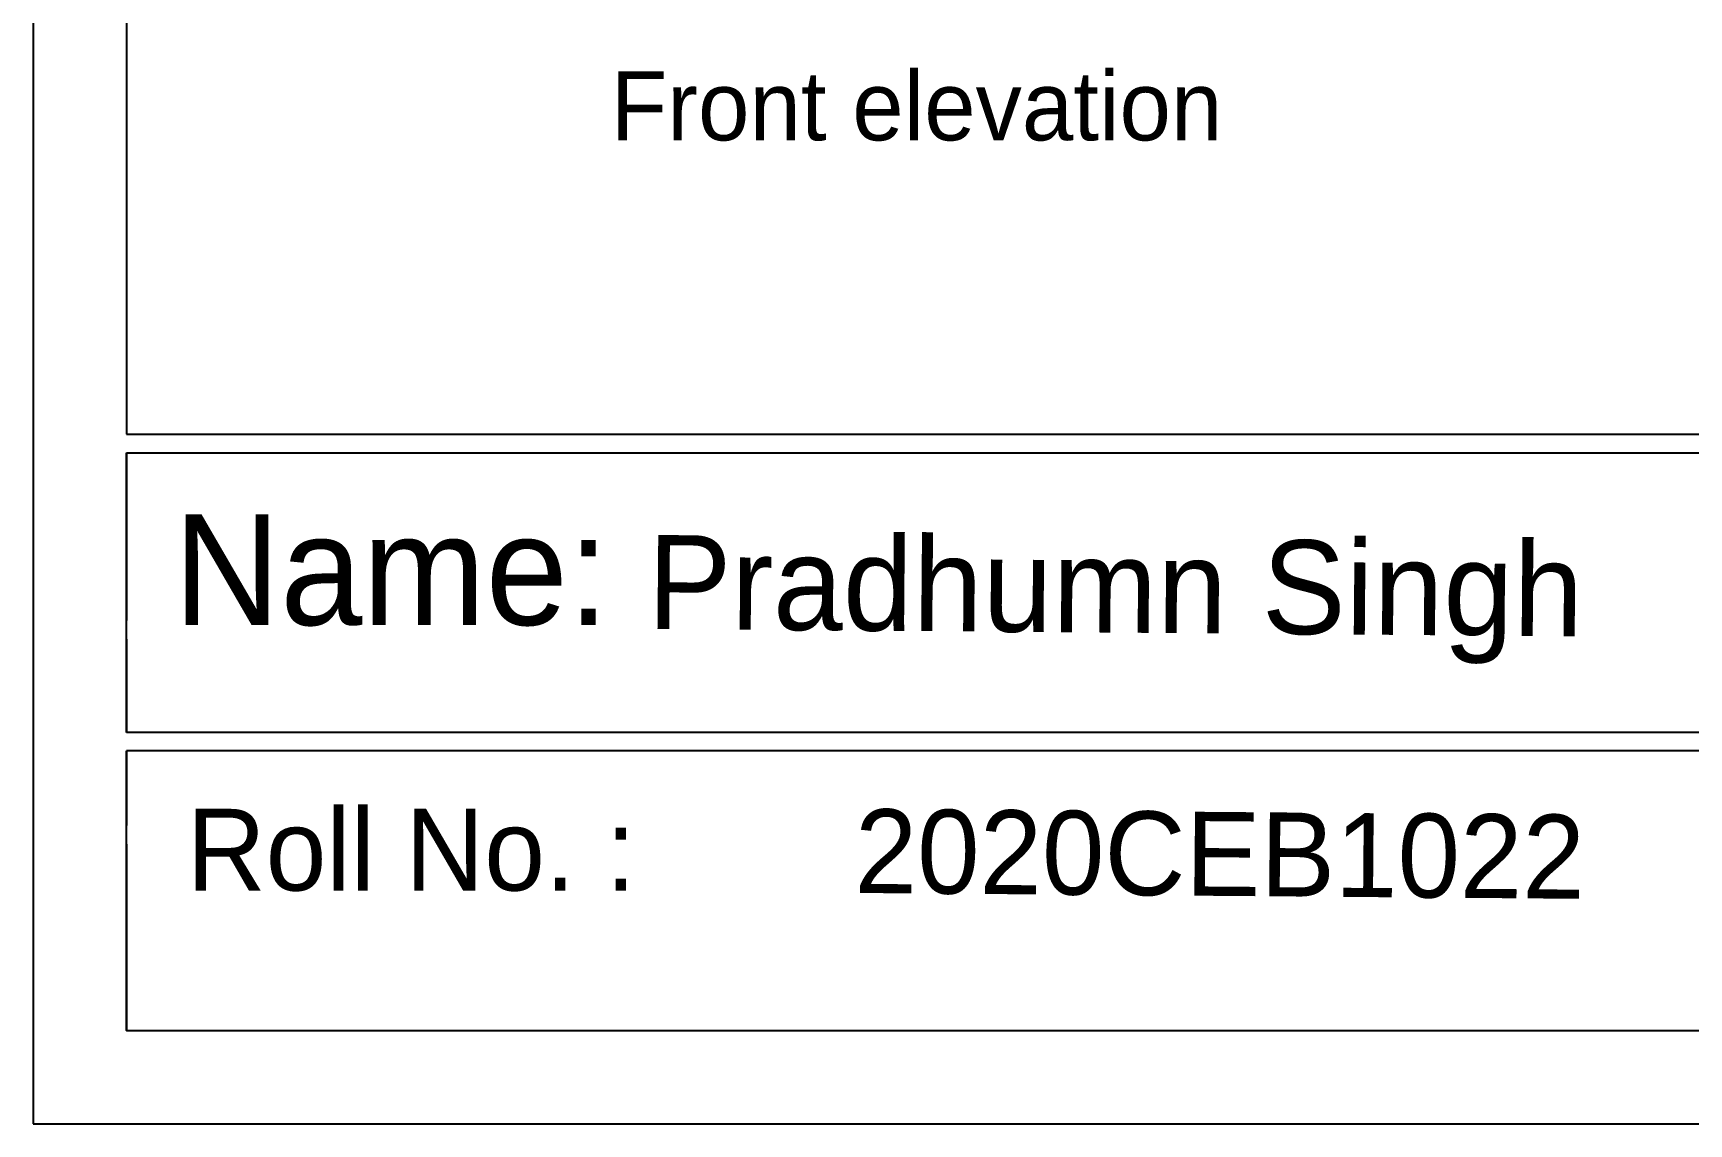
# Model space of a CAD drawing. Header units: millimetres. Extents: x 268 to 10756, y 109 to 4664.
# Drawn here: x 4045 to 5213, y 2712 to 3481 of the extents above; entities that cross this region are included whole.
import ezdxf

# ---------------------------------------------------------------- set-up
doc = ezdxf.new("R2010")
doc.units = ezdxf.units.MM
doc.layers.add('Frame', color=7, linetype='Continuous')
doc.layers.add('text', color=7, linetype='Continuous', lineweight=9)

msp = doc.modelspace()

# ---------------------------------------------------------------- linework, layer by layer
at = {"layer": 'Frame'}
for p, q in [((4111.1, 3198.3), (6740.2, 3198.3)), ((4111.1, 3066.9), (4111.1, 3185.2)), ((4111.1, 3053.7), (4111.1, 3185.2)), ((4111.1, 3185.2), (5412.5, 3185.2)), ((4111.1, 2988), (4111.1, 3053.7)), ((5412.5, 2988), (4111.1, 2988)), ((4111.1, 2922.3), (4111.1, 2974.9)), ((5412.5, 2974.9), (4111.1, 2974.9)), ((4111.1, 2777.7), (4111.1, 2922.3))]:
    msp.add_line(p, q, dxfattribs=at)
msp.add_lwpolyline([(4045.4, 2712), (6805.9, 2712), (6805.9, 4664), (4045.4, 4664)], close=True, dxfattribs=at)
for points in [[(6740.2, 3066.9), (6740.2, 4598.3), (4111.1, 4598.3), (4111.1, 3198.3)], [(4111.1, 3185.2), (4111.1, 3066.9)], [(4111.1, 3053.7), (4111.1, 2988)], [(4111.1, 2974.9), (4111.1, 2922.3)], [(4111.1, 2909.1), (4111.1, 2777.7), (5412.5, 2777.7)]]:
    msp.add_lwpolyline(points, dxfattribs=at)

# ---------------------------------------------------------------- texts
for s, height, p in [('Name:', 77.97, (4144.3, 3063.7)), ('Roll No. :', 57.6, (4153.7, 2876.5))]:
    msp.add_text(s, height=height, dxfattribs=at).set_placement(p)
for s, height, p in [('Pradhumn Singh', 66.222, (4478.3, 3061)), ('2020CEB1022', 59.173, (4624.4, 2874.8))]:
    msp.add_text(s, height=height, rotation=359.5369, dxfattribs=at).set_placement(p)
at = {"layer": 'text'}
msp.add_text('Front elevation', height=48.75, dxfattribs=at).set_placement((4452.6, 3405.4))

doc.saveas('drawing.dxf')
